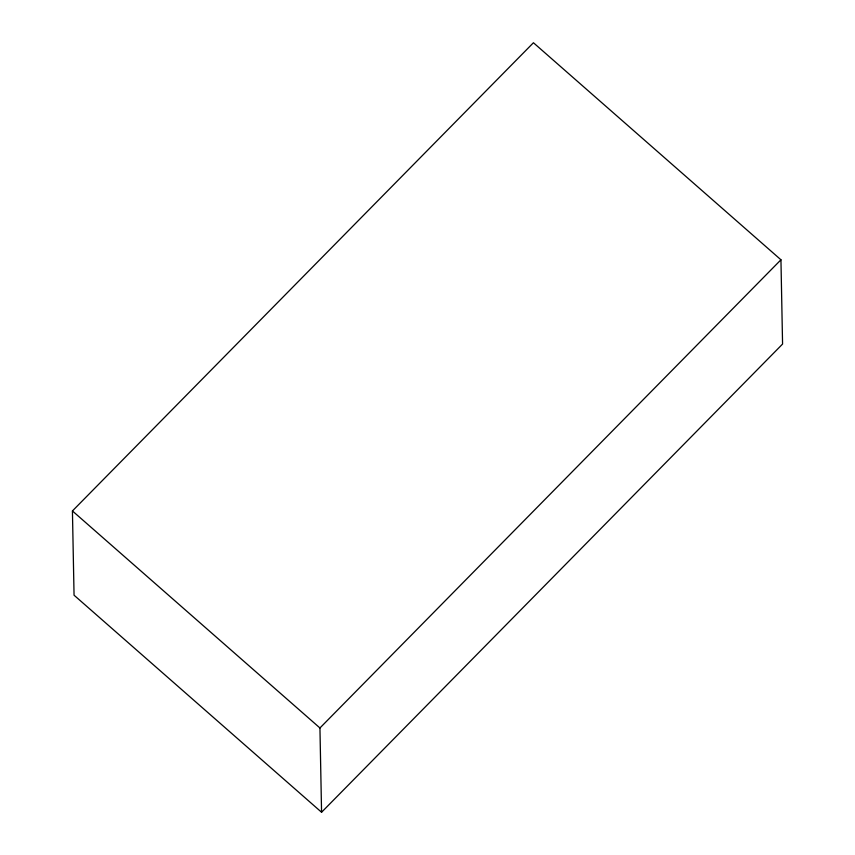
<?xml version="1.0" encoding="UTF-8"?>
<svg xmlns="http://www.w3.org/2000/svg" width="855" height="855" viewBox="0 0 855 855"><rect width="100%" height="100%" fill="white"/><g stroke="black" fill="none" stroke-linecap="round" stroke-linejoin="round"><path stroke-width="1.28" d="M72.429 510.948L533.435 42.75L780.946 259.792L782.571 344.052L321.566 812.25L74.054 595.208L72.429 510.948L319.941 727.979L321.566 812.25M319.941 727.979L780.946 259.792"/></g></svg>
